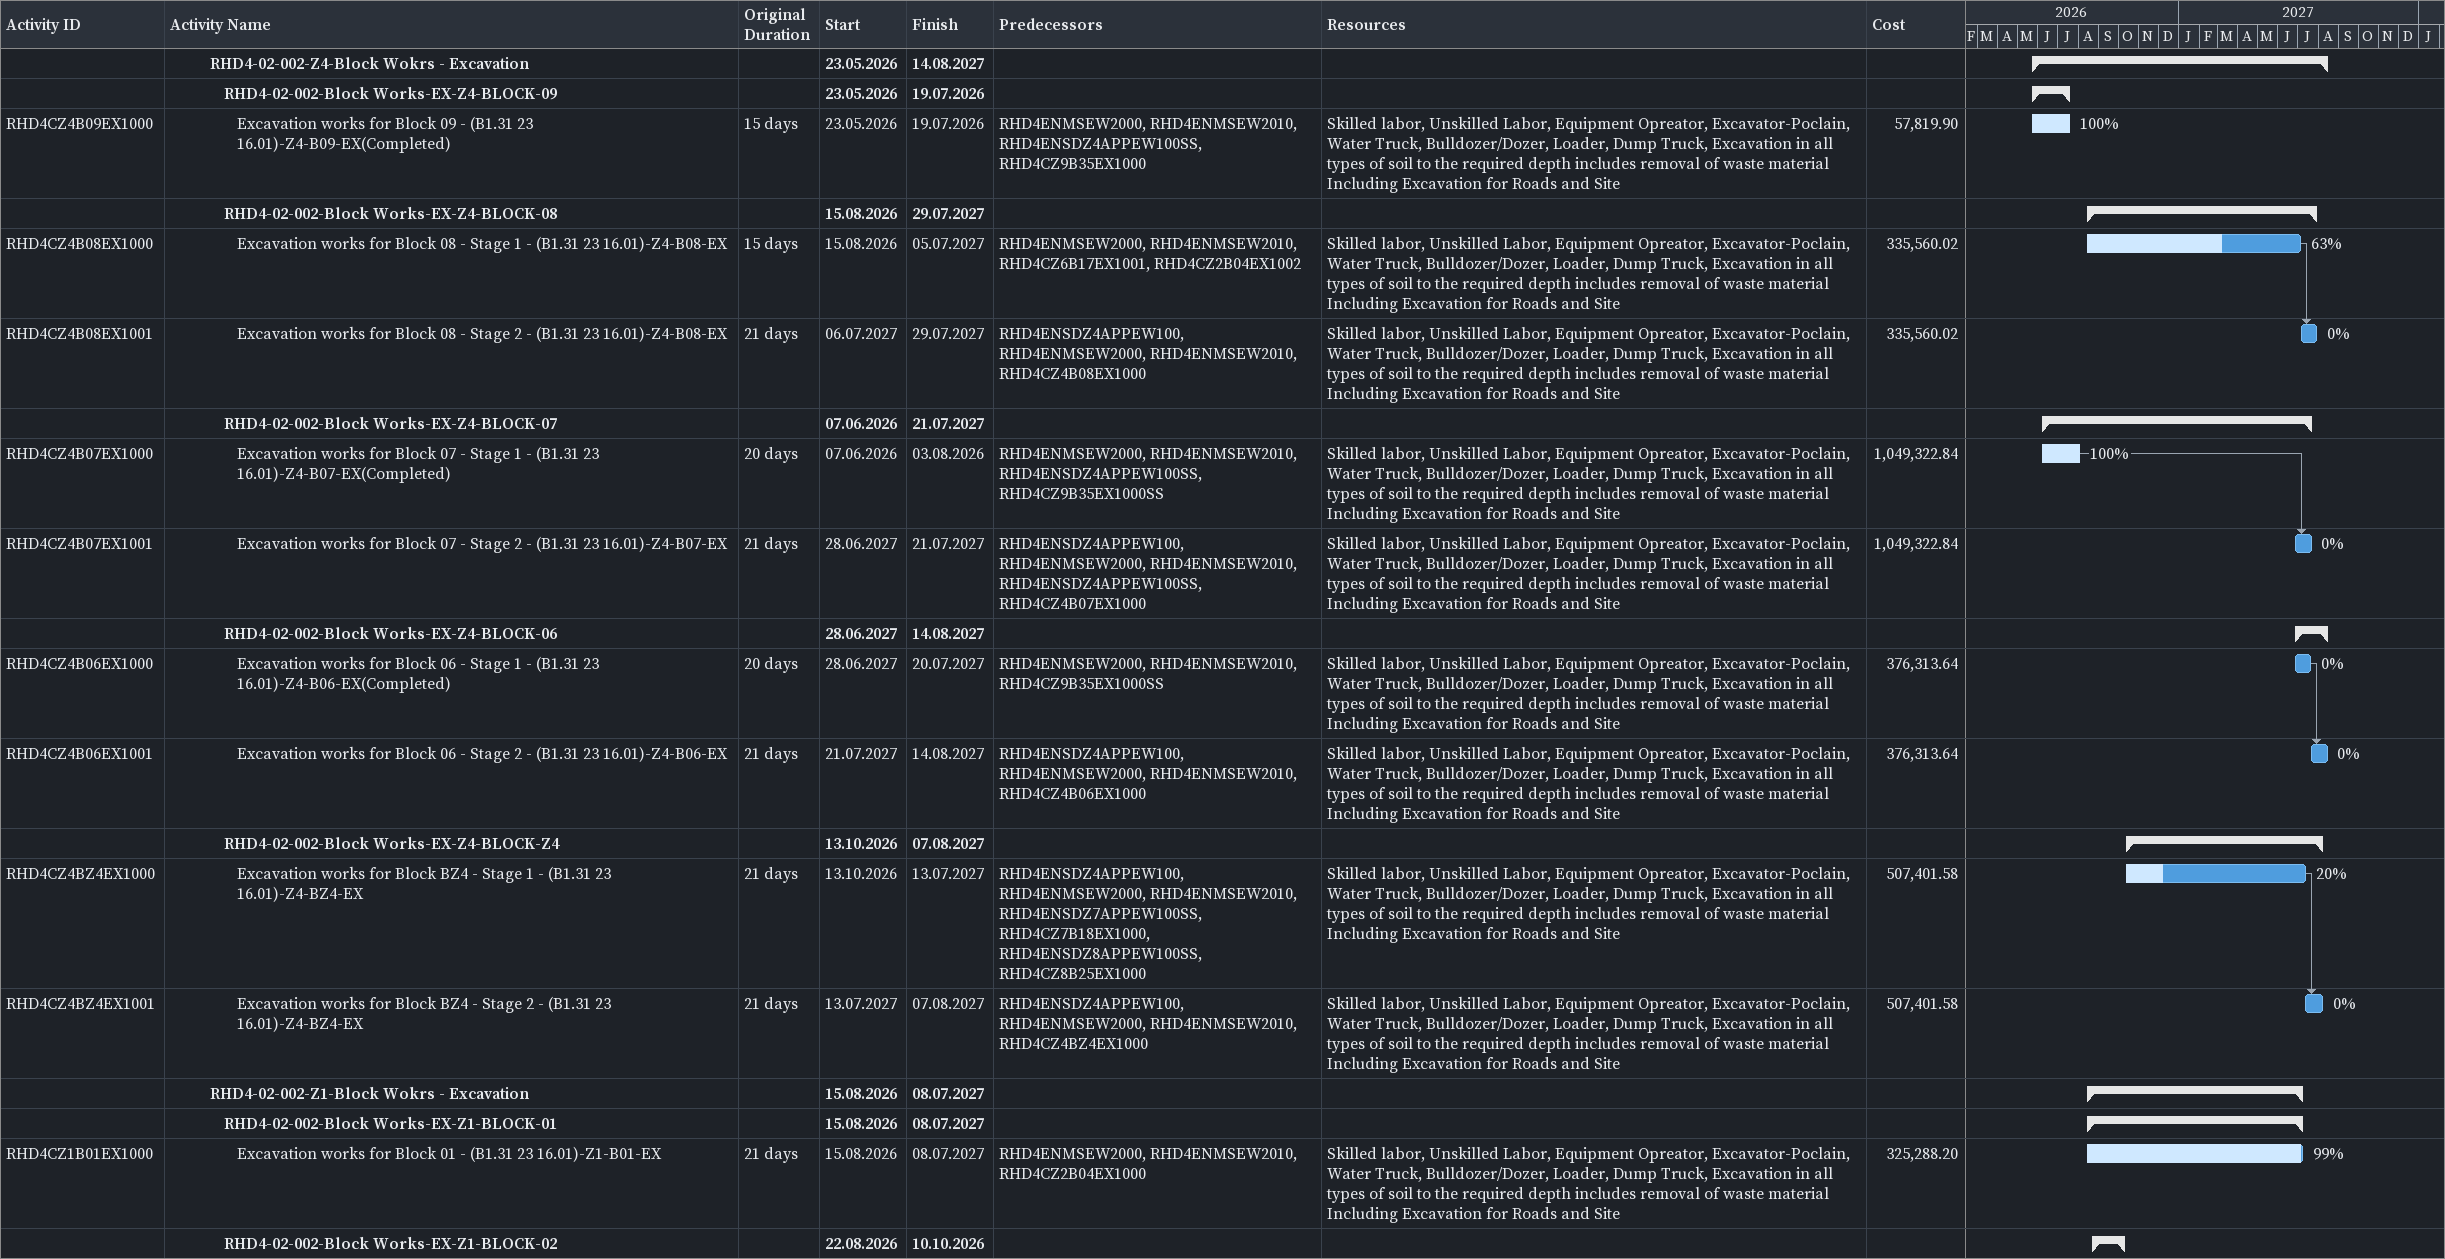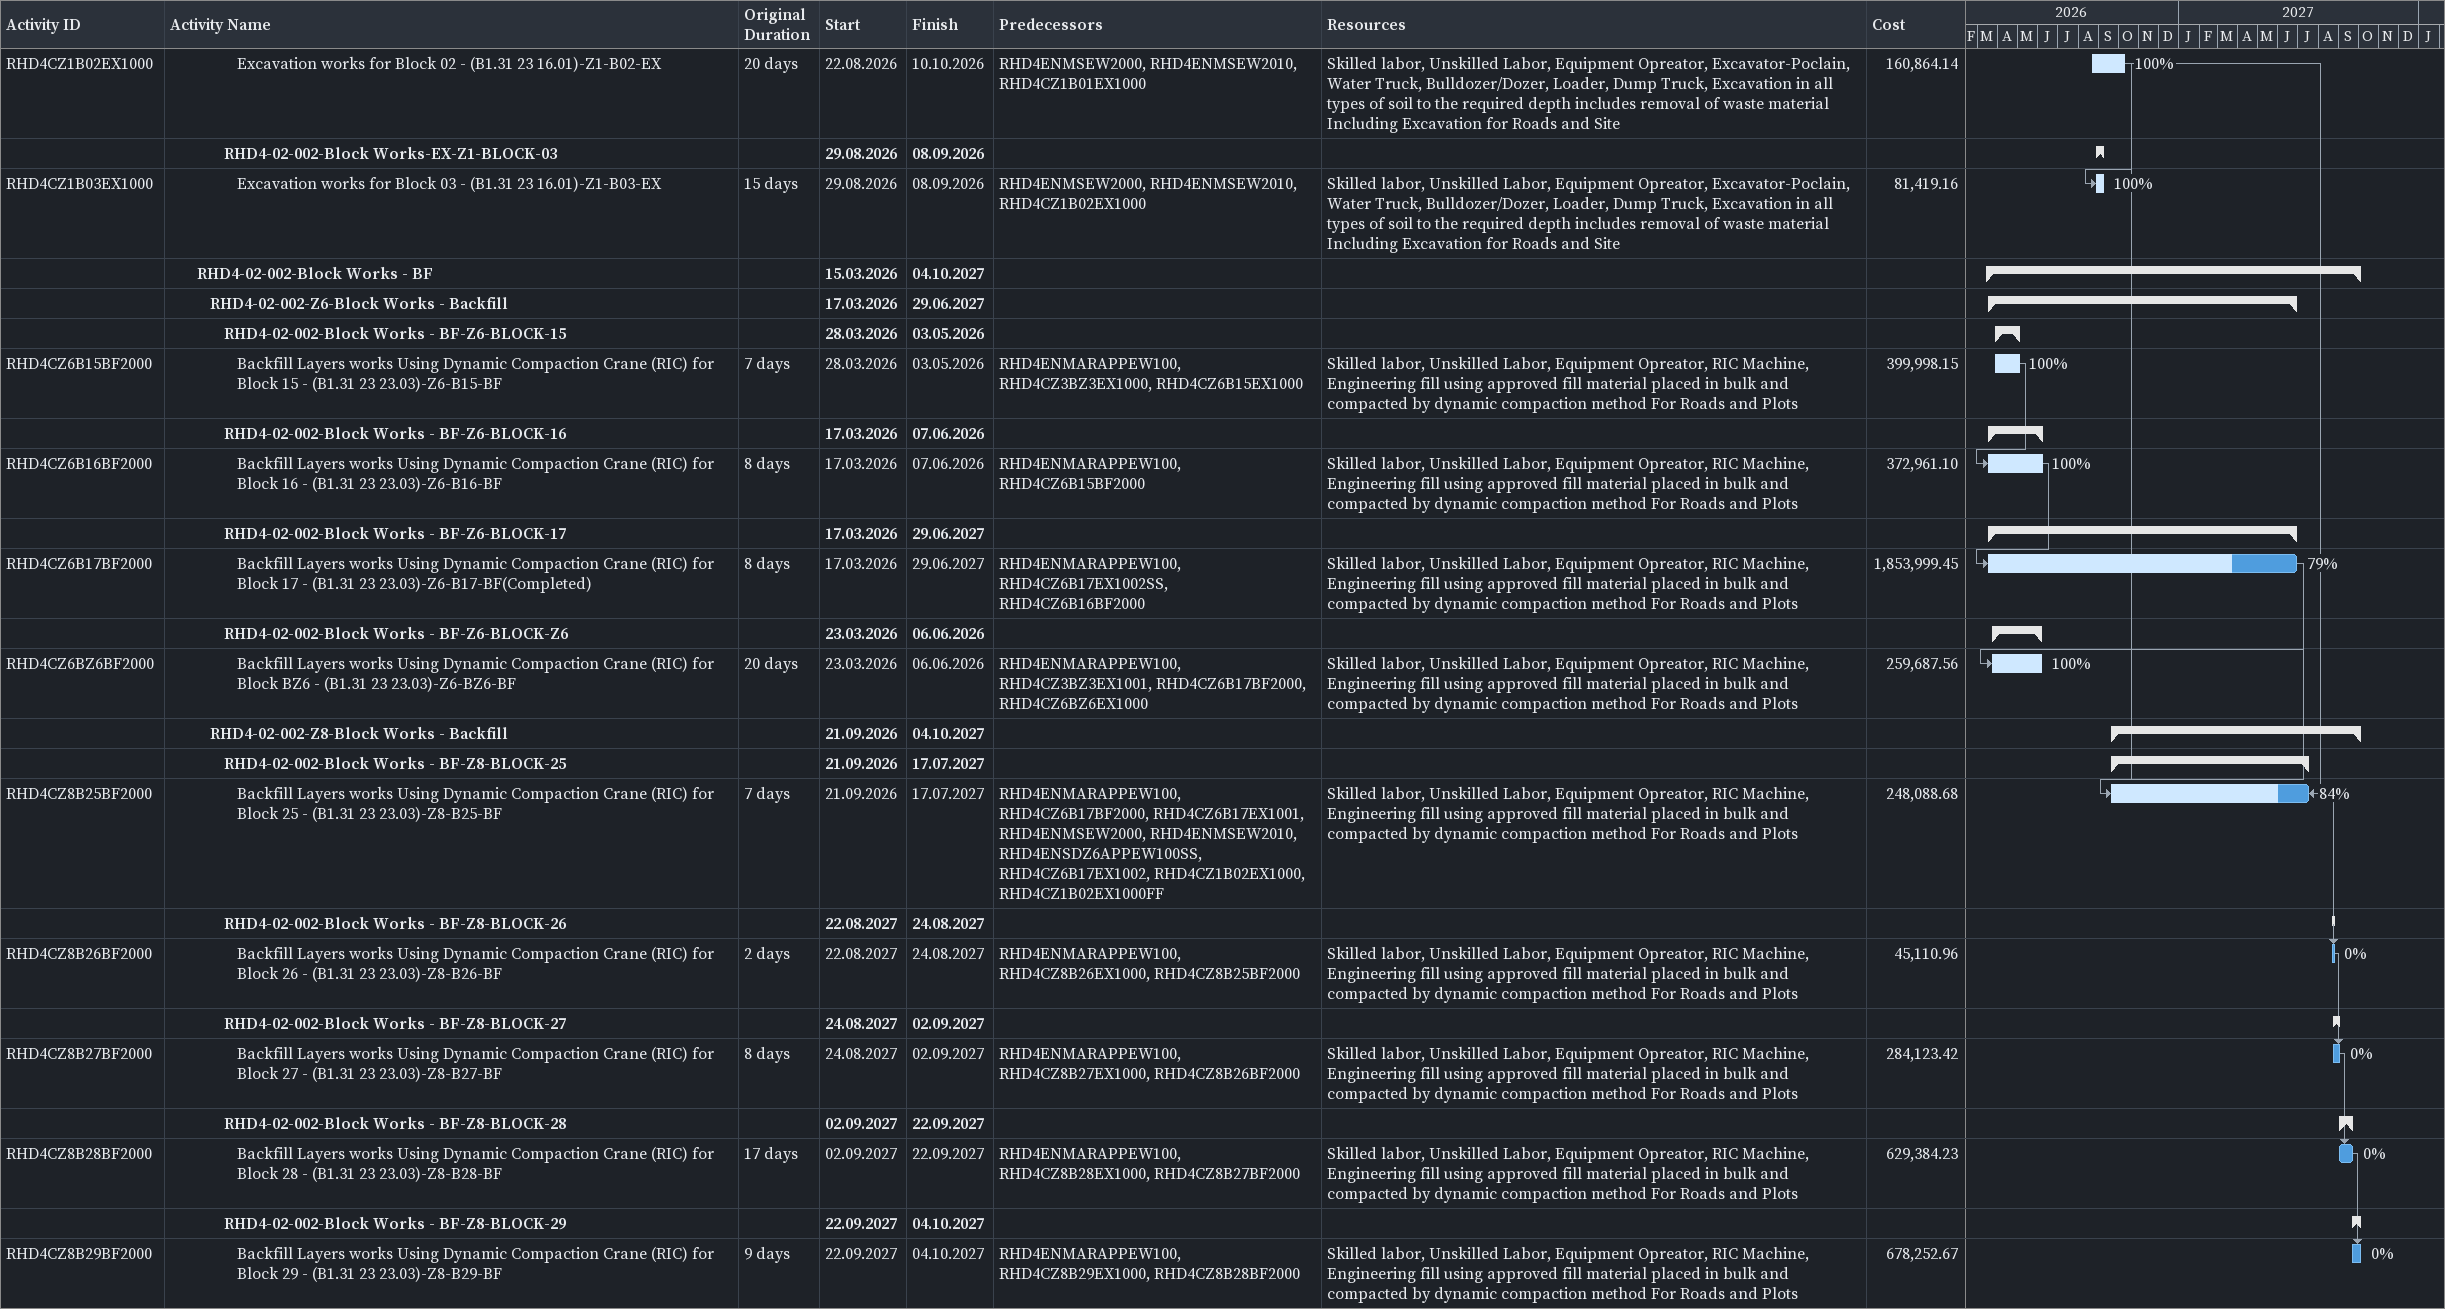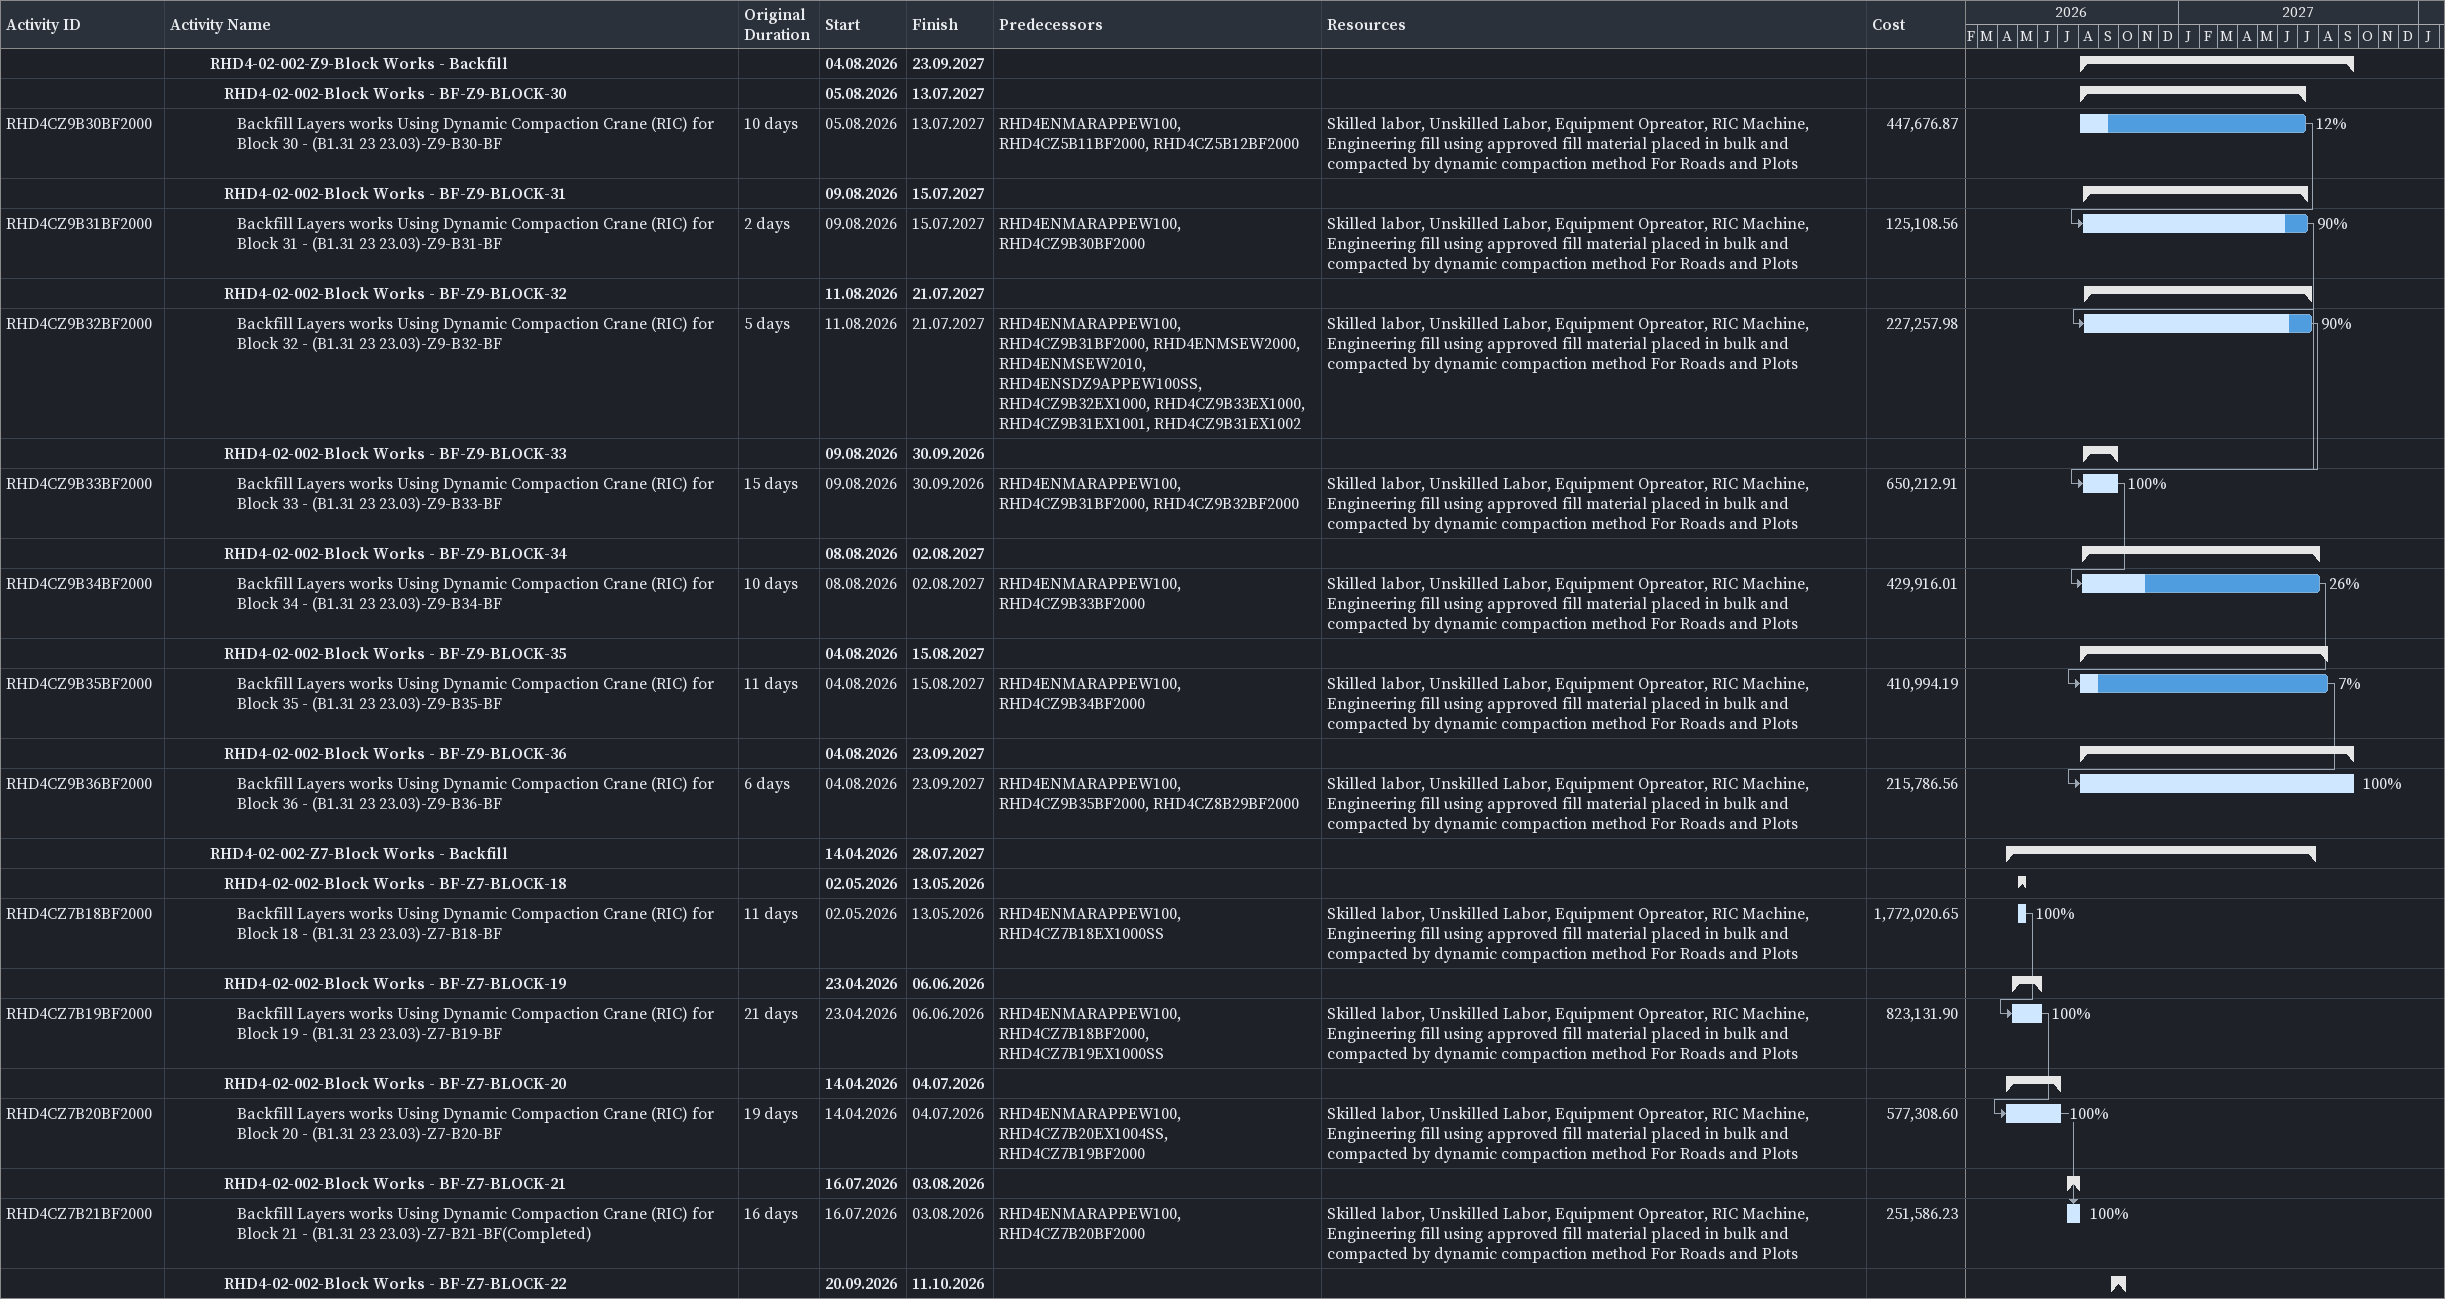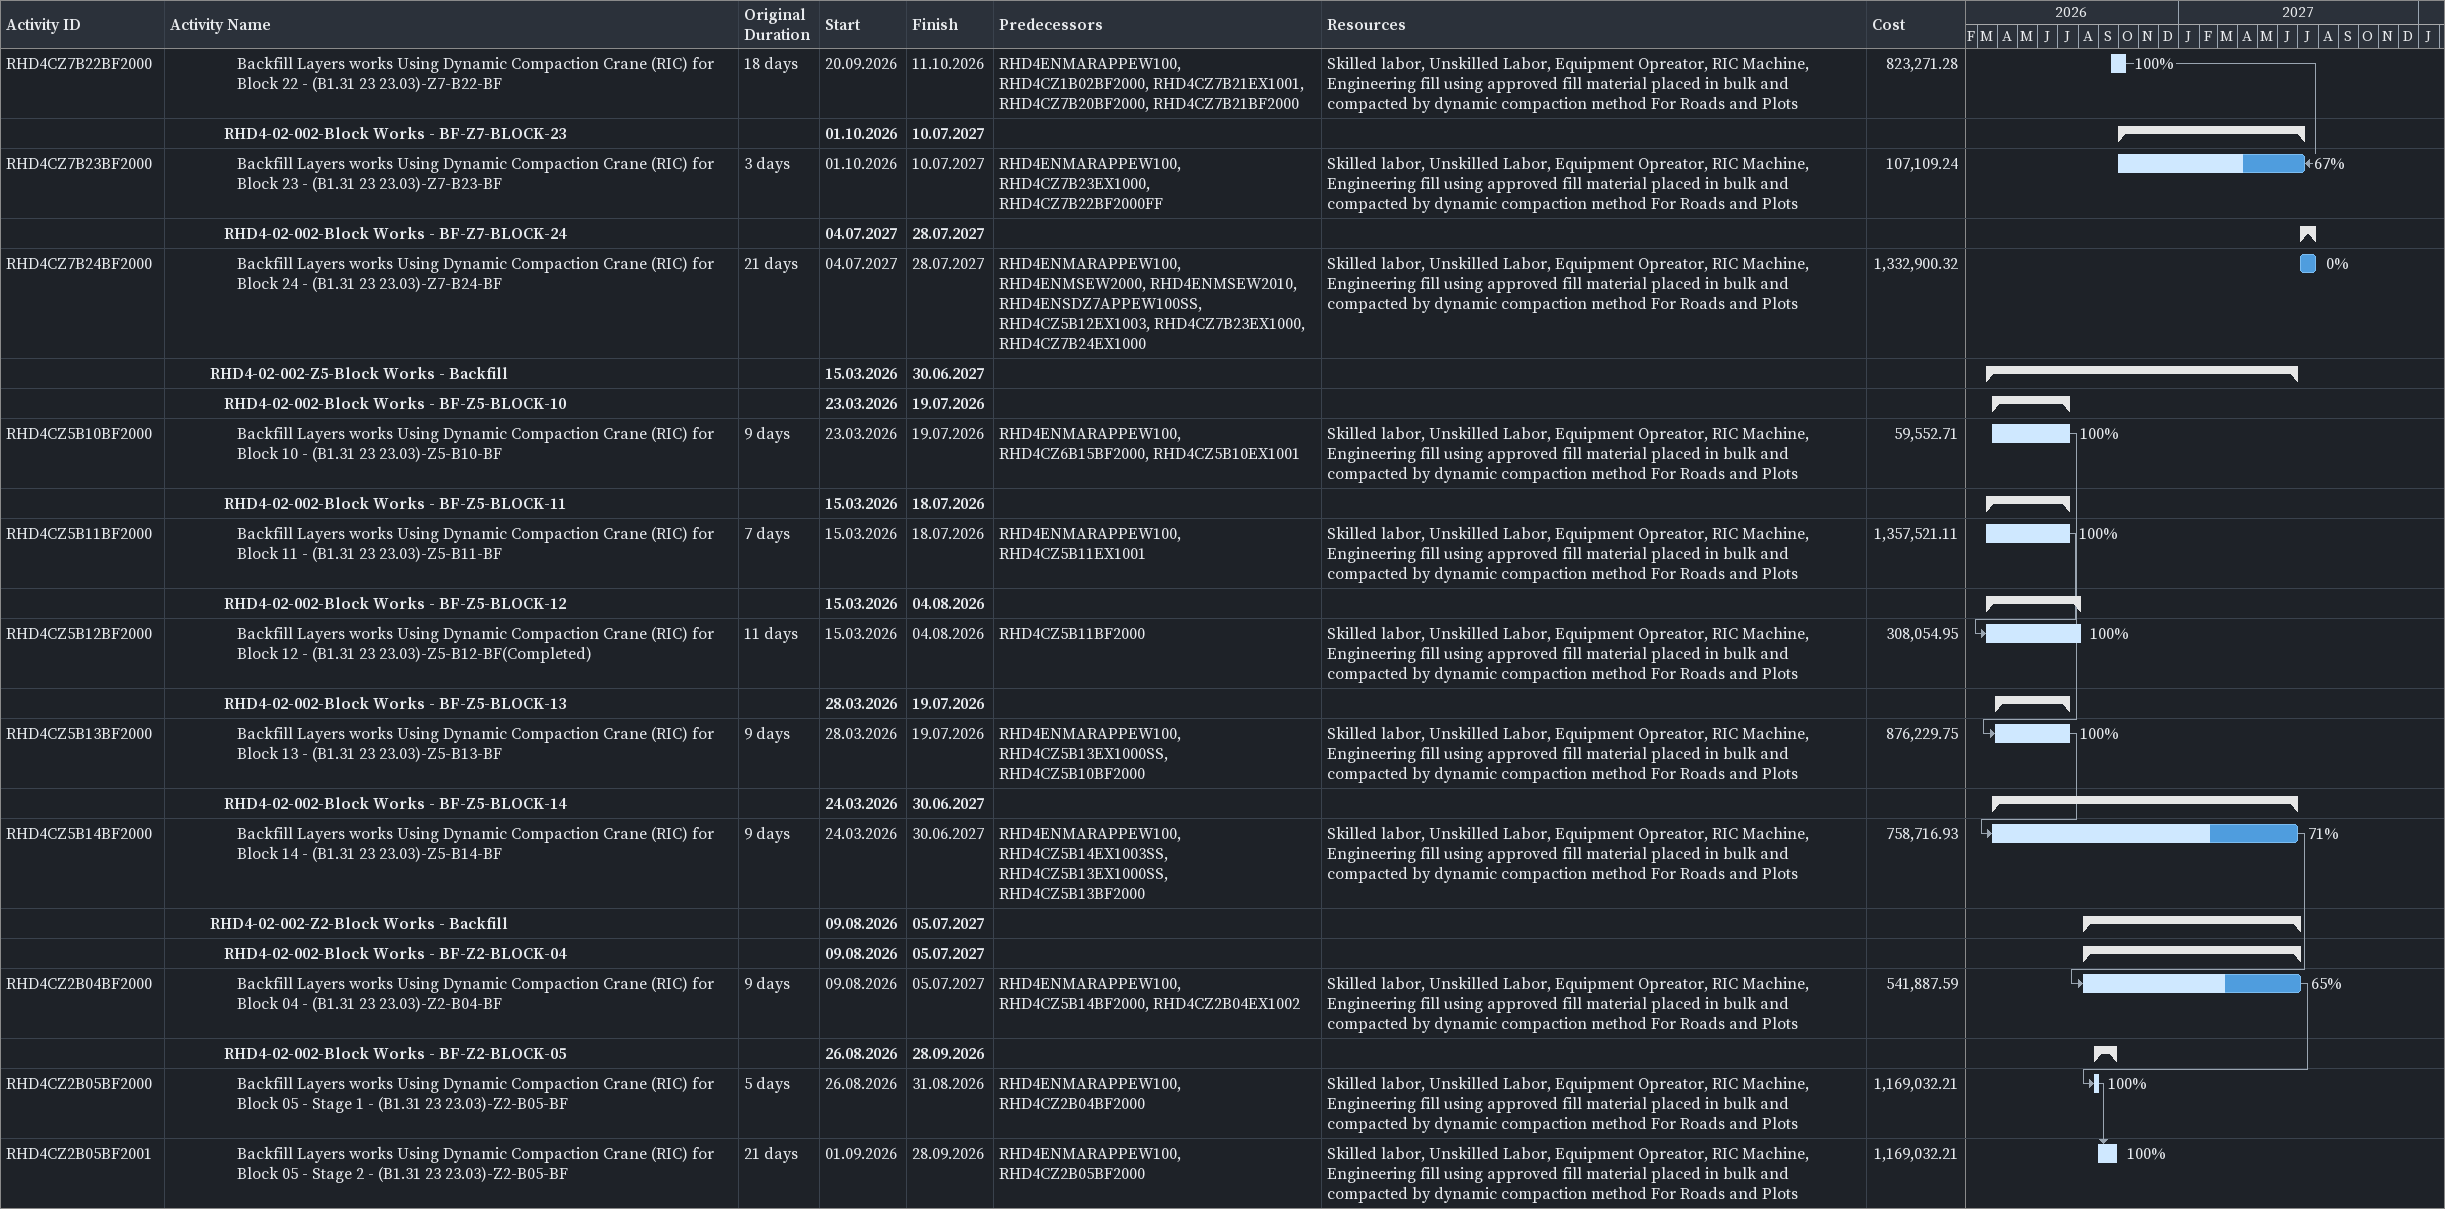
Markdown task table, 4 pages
| ID | Level | Task | Original duration | Start | Finish | Predecessors | Resources | % complete | Cost |
|---|---|---|---|---|---|---|---|---|---|
|  | 4 | **RHD4-02-002-Z4-Block Wokrs - Excavation** |  | 2026-05-23 | 2027-08-14 |  |  |  |  |
|  | 5 | **RHD4-02-002-Block Works-EX-Z4-BLOCK-09** |  | 2026-05-23 | 2026-07-19 |  |  |  |  |
| RHD4CZ4B09EX1000 | 6 | Excavation works for Block 09 - (B1.31 23 16.01)-Z4-B09-EX(Completed) | 15d | 2026-05-23 | 2026-07-19 | RHD4ENMSEW2000, RHD4ENMSEW2010, RHD4ENSDZ4APPEW100SS, RHD4CZ9B35EX1000 | Skilled labor, Unskilled Labor, Equipment Opreator, Excavator-Poclain, Water Truck, Bulldozer/Dozer, Loader, Dump Truck, Excavation in all types of soil to the required depth includes removal of waste material Including Excavation for Roads and Site | 100 | 57819.90 |
|  | 5 | **RHD4-02-002-Block Works-EX-Z4-BLOCK-08** |  | 2026-08-15 | 2027-07-29 |  |  |  |  |
| RHD4CZ4B08EX1000 | 6 | Excavation works for Block 08 - Stage 1 - (B1.31 23 16.01)-Z4-B08-EX | 15d | 2026-08-15 | 2027-07-05 | RHD4ENMSEW2000, RHD4ENMSEW2010, RHD4CZ6B17EX1001, RHD4CZ2B04EX1002 | Skilled labor, Unskilled Labor, Equipment Opreator, Excavator-Poclain, Water Truck, Bulldozer/Dozer, Loader, Dump Truck, Excavation in all types of soil to the required depth includes removal of waste material Including Excavation for Roads and Site | 63 | 335560.02 |
| RHD4CZ4B08EX1001 | 6 | Excavation works for Block 08 - Stage 2 - (B1.31 23 16.01)-Z4-B08-EX | 21d | 2027-07-06 | 2027-07-29 | RHD4ENSDZ4APPEW100, RHD4ENMSEW2000, RHD4ENMSEW2010, RHD4CZ4B08EX1000 | Skilled labor, Unskilled Labor, Equipment Opreator, Excavator-Poclain, Water Truck, Bulldozer/Dozer, Loader, Dump Truck, Excavation in all types of soil to the required depth includes removal of waste material Including Excavation for Roads and Site | 0 | 335560.02 |
|  | 5 | **RHD4-02-002-Block Works-EX-Z4-BLOCK-07** |  | 2026-06-07 | 2027-07-21 |  |  |  |  |
| RHD4CZ4B07EX1000 | 6 | Excavation works for Block 07 - Stage 1 - (B1.31 23 16.01)-Z4-B07-EX(Completed) | 20d | 2026-06-07 | 2026-08-03 | RHD4ENMSEW2000, RHD4ENMSEW2010, RHD4ENSDZ4APPEW100SS, RHD4CZ9B35EX1000SS | Skilled labor, Unskilled Labor, Equipment Opreator, Excavator-Poclain, Water Truck, Bulldozer/Dozer, Loader, Dump Truck, Excavation in all types of soil to the required depth includes removal of waste material Including Excavation for Roads and Site | 100 | 1049322.84 |
| RHD4CZ4B07EX1001 | 6 | Excavation works for Block 07 - Stage 2 - (B1.31 23 16.01)-Z4-B07-EX | 21d | 2027-06-28 | 2027-07-21 | RHD4ENSDZ4APPEW100, RHD4ENMSEW2000, RHD4ENMSEW2010, RHD4ENSDZ4APPEW100SS, RHD4CZ4B07EX1000 | Skilled labor, Unskilled Labor, Equipment Opreator, Excavator-Poclain, Water Truck, Bulldozer/Dozer, Loader, Dump Truck, Excavation in all types of soil to the required depth includes removal of waste material Including Excavation for Roads and Site | 0 | 1049322.84 |
|  | 5 | **RHD4-02-002-Block Works-EX-Z4-BLOCK-06** |  | 2027-06-28 | 2027-08-14 |  |  |  |  |
| RHD4CZ4B06EX1000 | 6 | Excavation works for Block 06 - Stage 1 - (B1.31 23 16.01)-Z4-B06-EX(Completed) | 20d | 2027-06-28 | 2027-07-20 | RHD4ENMSEW2000, RHD4ENMSEW2010, RHD4CZ9B35EX1000SS | Skilled labor, Unskilled Labor, Equipment Opreator, Excavator-Poclain, Water Truck, Bulldozer/Dozer, Loader, Dump Truck, Excavation in all types of soil to the required depth includes removal of waste material Including Excavation for Roads and Site | 0 | 376313.64 |
| RHD4CZ4B06EX1001 | 6 | Excavation works for Block 06 - Stage 2 - (B1.31 23 16.01)-Z4-B06-EX | 21d | 2027-07-21 | 2027-08-14 | RHD4ENSDZ4APPEW100, RHD4ENMSEW2000, RHD4ENMSEW2010, RHD4CZ4B06EX1000 | Skilled labor, Unskilled Labor, Equipment Opreator, Excavator-Poclain, Water Truck, Bulldozer/Dozer, Loader, Dump Truck, Excavation in all types of soil to the required depth includes removal of waste material Including Excavation for Roads and Site | 0 | 376313.64 |
|  | 5 | **RHD4-02-002-Block Works-EX-Z4-BLOCK-Z4** |  | 2026-10-13 | 2027-08-07 |  |  |  |  |
| RHD4CZ4BZ4EX1000 | 6 | Excavation works for Block BZ4 - Stage 1 - (B1.31 23 16.01)-Z4-BZ4-EX | 21d | 2026-10-13 | 2027-07-13 | RHD4ENSDZ4APPEW100, RHD4ENMSEW2000, RHD4ENMSEW2010, RHD4ENSDZ7APPEW100SS, RHD4CZ7B18EX1000, RHD4ENSDZ8APPEW100SS, RHD4CZ8B25EX1000 | Skilled labor, Unskilled Labor, Equipment Opreator, Excavator-Poclain, Water Truck, Bulldozer/Dozer, Loader, Dump Truck, Excavation in all types of soil to the required depth includes removal of waste material Including Excavation for Roads and Site | 20 | 507401.58 |
| RHD4CZ4BZ4EX1001 | 6 | Excavation works for Block BZ4 - Stage 2 - (B1.31 23 16.01)-Z4-BZ4-EX | 21d | 2027-07-13 | 2027-08-07 | RHD4ENSDZ4APPEW100, RHD4ENMSEW2000, RHD4ENMSEW2010, RHD4CZ4BZ4EX1000 | Skilled labor, Unskilled Labor, Equipment Opreator, Excavator-Poclain, Water Truck, Bulldozer/Dozer, Loader, Dump Truck, Excavation in all types of soil to the required depth includes removal of waste material Including Excavation for Roads and Site | 0 | 507401.58 |
|  | 4 | **RHD4-02-002-Z1-Block Wokrs - Excavation** |  | 2026-08-15 | 2027-07-08 |  |  |  |  |
|  | 5 | **RHD4-02-002-Block Works-EX-Z1-BLOCK-01** |  | 2026-08-15 | 2027-07-08 |  |  |  |  |
| RHD4CZ1B01EX1000 | 6 | Excavation works for Block 01 - (B1.31 23 16.01)-Z1-B01-EX | 21d | 2026-08-15 | 2027-07-08 | RHD4ENMSEW2000, RHD4ENMSEW2010, RHD4CZ2B04EX1000 | Skilled labor, Unskilled Labor, Equipment Opreator, Excavator-Poclain, Water Truck, Bulldozer/Dozer, Loader, Dump Truck, Excavation in all types of soil to the required depth includes removal of waste material Including Excavation for Roads and Site | 99 | 325288.20 |
|  | 5 | **RHD4-02-002-Block Works-EX-Z1-BLOCK-02** |  | 2026-08-22 | 2026-10-10 |  |  |  |  |
| RHD4CZ1B02EX1000 | 6 | Excavation works for Block 02 - (B1.31 23 16.01)-Z1-B02-EX | 20d | 2026-08-22 | 2026-10-10 | RHD4ENMSEW2000, RHD4ENMSEW2010, RHD4CZ1B01EX1000 | Skilled labor, Unskilled Labor, Equipment Opreator, Excavator-Poclain, Water Truck, Bulldozer/Dozer, Loader, Dump Truck, Excavation in all types of soil to the required depth includes removal of waste material Including Excavation for Roads and Site | 100 | 160864.14 |
|  | 5 | **RHD4-02-002-Block Works-EX-Z1-BLOCK-03** |  | 2026-08-29 | 2026-09-08 |  |  |  |  |
| RHD4CZ1B03EX1000 | 6 | Excavation works for Block 03 - (B1.31 23 16.01)-Z1-B03-EX | 15d | 2026-08-29 | 2026-09-08 | RHD4ENMSEW2000, RHD4ENMSEW2010, RHD4CZ1B02EX1000 | Skilled labor, Unskilled Labor, Equipment Opreator, Excavator-Poclain, Water Truck, Bulldozer/Dozer, Loader, Dump Truck, Excavation in all types of soil to the required depth includes removal of waste material Including Excavation for Roads and Site | 100 | 81419.16 |
|  | 3 | **RHD4-02-002-Block Works - BF** |  | 2026-03-15 | 2027-10-04 |  |  |  |  |
|  | 4 | **RHD4-02-002-Z6-Block Works - Backfill** |  | 2026-03-17 | 2027-06-29 |  |  |  |  |
|  | 5 | **RHD4-02-002-Block Works - BF-Z6-BLOCK-15** |  | 2026-03-28 | 2026-05-03 |  |  |  |  |
| RHD4CZ6B15BF2000 | 6 | Backfill Layers works Using Dynamic Compaction Crane (RIC) for Block 15 - (B1.31 23 23.03)-Z6-B15-BF | 7d | 2026-03-28 | 2026-05-03 | RHD4ENMARAPPEW100, RHD4CZ3BZ3EX1000, RHD4CZ6B15EX1000 | Skilled labor, Unskilled Labor, Equipment Opreator, RIC Machine, Engineering fill using approved fill material placed in bulk and compacted by dynamic compaction method For Roads and Plots | 100 | 399998.15 |
|  | 5 | **RHD4-02-002-Block Works - BF-Z6-BLOCK-16** |  | 2026-03-17 | 2026-06-07 |  |  |  |  |
| RHD4CZ6B16BF2000 | 6 | Backfill Layers works Using Dynamic Compaction Crane (RIC) for Block 16 - (B1.31 23 23.03)-Z6-B16-BF | 8d | 2026-03-17 | 2026-06-07 | RHD4ENMARAPPEW100, RHD4CZ6B15BF2000 | Skilled labor, Unskilled Labor, Equipment Opreator, RIC Machine, Engineering fill using approved fill material placed in bulk and compacted by dynamic compaction method For Roads and Plots | 100 | 372961.10 |
|  | 5 | **RHD4-02-002-Block Works - BF-Z6-BLOCK-17** |  | 2026-03-17 | 2027-06-29 |  |  |  |  |
| RHD4CZ6B17BF2000 | 6 | Backfill Layers works Using Dynamic Compaction Crane (RIC) for Block 17 - (B1.31 23 23.03)-Z6-B17-BF(Completed) | 8d | 2026-03-17 | 2027-06-29 | RHD4ENMARAPPEW100, RHD4CZ6B17EX1002SS, RHD4CZ6B16BF2000 | Skilled labor, Unskilled Labor, Equipment Opreator, RIC Machine, Engineering fill using approved fill material placed in bulk and compacted by dynamic compaction method For Roads and Plots | 79 | 1853999.45 |
|  | 5 | **RHD4-02-002-Block Works - BF-Z6-BLOCK-Z6** |  | 2026-03-23 | 2026-06-06 |  |  |  |  |
| RHD4CZ6BZ6BF2000 | 6 | Backfill Layers works Using Dynamic Compaction Crane (RIC) for Block BZ6 - (B1.31 23 23.03)-Z6-BZ6-BF | 20d | 2026-03-23 | 2026-06-06 | RHD4ENMARAPPEW100, RHD4CZ3BZ3EX1001, RHD4CZ6B17BF2000, RHD4CZ6BZ6EX1000 | Skilled labor, Unskilled Labor, Equipment Opreator, RIC Machine, Engineering fill using approved fill material placed in bulk and compacted by dynamic compaction method For Roads and Plots | 100 | 259687.56 |
|  | 4 | **RHD4-02-002-Z8-Block Works - Backfill** |  | 2026-09-21 | 2027-10-04 |  |  |  |  |
|  | 5 | **RHD4-02-002-Block Works - BF-Z8-BLOCK-25** |  | 2026-09-21 | 2027-07-17 |  |  |  |  |
| RHD4CZ8B25BF2000 | 6 | Backfill Layers works Using Dynamic Compaction Crane (RIC) for Block 25 - (B1.31 23 23.03)-Z8-B25-BF | 7d | 2026-09-21 | 2027-07-17 | RHD4ENMARAPPEW100, RHD4CZ6B17BF2000, RHD4CZ6B17EX1001, RHD4ENMSEW2000, RHD4ENMSEW2010, RHD4ENSDZ6APPEW100SS, RHD4CZ6B17EX1002, RHD4CZ1B02EX1000, RHD4CZ1B02EX1000FF | Skilled labor, Unskilled Labor, Equipment Opreator, RIC Machine, Engineering fill using approved fill material placed in bulk and compacted by dynamic compaction method For Roads and Plots | 84 | 248088.68 |
|  | 5 | **RHD4-02-002-Block Works - BF-Z8-BLOCK-26** |  | 2027-08-22 | 2027-08-24 |  |  |  |  |
| RHD4CZ8B26BF2000 | 6 | Backfill Layers works Using Dynamic Compaction Crane (RIC) for Block 26 - (B1.31 23 23.03)-Z8-B26-BF | 2d | 2027-08-22 | 2027-08-24 | RHD4ENMARAPPEW100, RHD4CZ8B26EX1000, RHD4CZ8B25BF2000 | Skilled labor, Unskilled Labor, Equipment Opreator, RIC Machine, Engineering fill using approved fill material placed in bulk and compacted by dynamic compaction method For Roads and Plots | 0 | 45110.96 |
|  | 5 | **RHD4-02-002-Block Works - BF-Z8-BLOCK-27** |  | 2027-08-24 | 2027-09-02 |  |  |  |  |
| RHD4CZ8B27BF2000 | 6 | Backfill Layers works Using Dynamic Compaction Crane (RIC) for Block 27 - (B1.31 23 23.03)-Z8-B27-BF | 8d | 2027-08-24 | 2027-09-02 | RHD4ENMARAPPEW100, RHD4CZ8B27EX1000, RHD4CZ8B26BF2000 | Skilled labor, Unskilled Labor, Equipment Opreator, RIC Machine, Engineering fill using approved fill material placed in bulk and compacted by dynamic compaction method For Roads and Plots | 0 | 284123.42 |
|  | 5 | **RHD4-02-002-Block Works - BF-Z8-BLOCK-28** |  | 2027-09-02 | 2027-09-22 |  |  |  |  |
| RHD4CZ8B28BF2000 | 6 | Backfill Layers works Using Dynamic Compaction Crane (RIC) for Block 28 - (B1.31 23 23.03)-Z8-B28-BF | 17d | 2027-09-02 | 2027-09-22 | RHD4ENMARAPPEW100, RHD4CZ8B28EX1000, RHD4CZ8B27BF2000 | Skilled labor, Unskilled Labor, Equipment Opreator, RIC Machine, Engineering fill using approved fill material placed in bulk and compacted by dynamic compaction method For Roads and Plots | 0 | 629384.23 |
|  | 5 | **RHD4-02-002-Block Works - BF-Z8-BLOCK-29** |  | 2027-09-22 | 2027-10-04 |  |  |  |  |
| RHD4CZ8B29BF2000 | 6 | Backfill Layers works Using Dynamic Compaction Crane (RIC) for Block 29 - (B1.31 23 23.03)-Z8-B29-BF | 9d | 2027-09-22 | 2027-10-04 | RHD4ENMARAPPEW100, RHD4CZ8B29EX1000, RHD4CZ8B28BF2000 | Skilled labor, Unskilled Labor, Equipment Opreator, RIC Machine, Engineering fill using approved fill material placed in bulk and compacted by dynamic compaction method For Roads and Plots | 0 | 678252.67 |
|  | 4 | **RHD4-02-002-Z9-Block Works - Backfill** |  | 2026-08-04 | 2027-09-23 |  |  |  |  |
|  | 5 | **RHD4-02-002-Block Works - BF-Z9-BLOCK-30** |  | 2026-08-05 | 2027-07-13 |  |  |  |  |
| RHD4CZ9B30BF2000 | 6 | Backfill Layers works Using Dynamic Compaction Crane (RIC) for Block 30 - (B1.31 23 23.03)-Z9-B30-BF | 10d | 2026-08-05 | 2027-07-13 | RHD4ENMARAPPEW100, RHD4CZ5B11BF2000, RHD4CZ5B12BF2000 | Skilled labor, Unskilled Labor, Equipment Opreator, RIC Machine, Engineering fill using approved fill material placed in bulk and compacted by dynamic compaction method For Roads and Plots | 12 | 447676.87 |
|  | 5 | **RHD4-02-002-Block Works - BF-Z9-BLOCK-31** |  | 2026-08-09 | 2027-07-15 |  |  |  |  |
| RHD4CZ9B31BF2000 | 6 | Backfill Layers works Using Dynamic Compaction Crane (RIC) for Block 31 - (B1.31 23 23.03)-Z9-B31-BF | 2d | 2026-08-09 | 2027-07-15 | RHD4ENMARAPPEW100, RHD4CZ9B30BF2000 | Skilled labor, Unskilled Labor, Equipment Opreator, RIC Machine, Engineering fill using approved fill material placed in bulk and compacted by dynamic compaction method For Roads and Plots | 90 | 125108.56 |
|  | 5 | **RHD4-02-002-Block Works - BF-Z9-BLOCK-32** |  | 2026-08-11 | 2027-07-21 |  |  |  |  |
| RHD4CZ9B32BF2000 | 6 | Backfill Layers works Using Dynamic Compaction Crane (RIC) for Block 32 - (B1.31 23 23.03)-Z9-B32-BF | 5d | 2026-08-11 | 2027-07-21 | RHD4ENMARAPPEW100, RHD4CZ9B31BF2000, RHD4ENMSEW2000, RHD4ENMSEW2010, RHD4ENSDZ9APPEW100SS, RHD4CZ9B32EX1000, RHD4CZ9B33EX1000, RHD4CZ9B31EX1001, RHD4CZ9B31EX1002 | Skilled labor, Unskilled Labor, Equipment Opreator, RIC Machine, Engineering fill using approved fill material placed in bulk and compacted by dynamic compaction method For Roads and Plots | 90 | 227257.98 |
|  | 5 | **RHD4-02-002-Block Works - BF-Z9-BLOCK-33** |  | 2026-08-09 | 2026-09-30 |  |  |  |  |
| RHD4CZ9B33BF2000 | 6 | Backfill Layers works Using Dynamic Compaction Crane (RIC) for Block 33 - (B1.31 23 23.03)-Z9-B33-BF | 15d | 2026-08-09 | 2026-09-30 | RHD4ENMARAPPEW100, RHD4CZ9B31BF2000, RHD4CZ9B32BF2000 | Skilled labor, Unskilled Labor, Equipment Opreator, RIC Machine, Engineering fill using approved fill material placed in bulk and compacted by dynamic compaction method For Roads and Plots | 100 | 650212.91 |
|  | 5 | **RHD4-02-002-Block Works - BF-Z9-BLOCK-34** |  | 2026-08-08 | 2027-08-02 |  |  |  |  |
| RHD4CZ9B34BF2000 | 6 | Backfill Layers works Using Dynamic Compaction Crane (RIC) for Block 34 - (B1.31 23 23.03)-Z9-B34-BF | 10d | 2026-08-08 | 2027-08-02 | RHD4ENMARAPPEW100, RHD4CZ9B33BF2000 | Skilled labor, Unskilled Labor, Equipment Opreator, RIC Machine, Engineering fill using approved fill material placed in bulk and compacted by dynamic compaction method For Roads and Plots | 26 | 429916.01 |
|  | 5 | **RHD4-02-002-Block Works - BF-Z9-BLOCK-35** |  | 2026-08-04 | 2027-08-15 |  |  |  |  |
| RHD4CZ9B35BF2000 | 6 | Backfill Layers works Using Dynamic Compaction Crane (RIC) for Block 35 - (B1.31 23 23.03)-Z9-B35-BF | 11d | 2026-08-04 | 2027-08-15 | RHD4ENMARAPPEW100, RHD4CZ9B34BF2000 | Skilled labor, Unskilled Labor, Equipment Opreator, RIC Machine, Engineering fill using approved fill material placed in bulk and compacted by dynamic compaction method For Roads and Plots | 7 | 410994.19 |
|  | 5 | **RHD4-02-002-Block Works - BF-Z9-BLOCK-36** |  | 2026-08-04 | 2027-09-23 |  |  |  |  |
| RHD4CZ9B36BF2000 | 6 | Backfill Layers works Using Dynamic Compaction Crane (RIC) for Block 36 - (B1.31 23 23.03)-Z9-B36-BF | 6d | 2026-08-04 | 2027-09-23 | RHD4ENMARAPPEW100, RHD4CZ9B35BF2000, RHD4CZ8B29BF2000 | Skilled labor, Unskilled Labor, Equipment Opreator, RIC Machine, Engineering fill using approved fill material placed in bulk and compacted by dynamic compaction method For Roads and Plots | 100 | 215786.56 |
|  | 4 | **RHD4-02-002-Z7-Block Works - Backfill** |  | 2026-04-14 | 2027-07-28 |  |  |  |  |
|  | 5 | **RHD4-02-002-Block Works - BF-Z7-BLOCK-18** |  | 2026-05-02 | 2026-05-13 |  |  |  |  |
| RHD4CZ7B18BF2000 | 6 | Backfill Layers works Using Dynamic Compaction Crane (RIC) for Block 18 - (B1.31 23 23.03)-Z7-B18-BF | 11d | 2026-05-02 | 2026-05-13 | RHD4ENMARAPPEW100, RHD4CZ7B18EX1000SS | Skilled labor, Unskilled Labor, Equipment Opreator, RIC Machine, Engineering fill using approved fill material placed in bulk and compacted by dynamic compaction method For Roads and Plots | 100 | 1772020.65 |
|  | 5 | **RHD4-02-002-Block Works - BF-Z7-BLOCK-19** |  | 2026-04-23 | 2026-06-06 |  |  |  |  |
| RHD4CZ7B19BF2000 | 6 | Backfill Layers works Using Dynamic Compaction Crane (RIC) for Block 19 - (B1.31 23 23.03)-Z7-B19-BF | 21d | 2026-04-23 | 2026-06-06 | RHD4ENMARAPPEW100, RHD4CZ7B18BF2000, RHD4CZ7B19EX1000SS | Skilled labor, Unskilled Labor, Equipment Opreator, RIC Machine, Engineering fill using approved fill material placed in bulk and compacted by dynamic compaction method For Roads and Plots | 100 | 823131.90 |
|  | 5 | **RHD4-02-002-Block Works - BF-Z7-BLOCK-20** |  | 2026-04-14 | 2026-07-04 |  |  |  |  |
| RHD4CZ7B20BF2000 | 6 | Backfill Layers works Using Dynamic Compaction Crane (RIC) for Block 20 - (B1.31 23 23.03)-Z7-B20-BF | 19d | 2026-04-14 | 2026-07-04 | RHD4ENMARAPPEW100, RHD4CZ7B20EX1004SS, RHD4CZ7B19BF2000 | Skilled labor, Unskilled Labor, Equipment Opreator, RIC Machine, Engineering fill using approved fill material placed in bulk and compacted by dynamic compaction method For Roads and Plots | 100 | 577308.60 |
|  | 5 | **RHD4-02-002-Block Works - BF-Z7-BLOCK-21** |  | 2026-07-16 | 2026-08-03 |  |  |  |  |
| RHD4CZ7B21BF2000 | 6 | Backfill Layers works Using Dynamic Compaction Crane (RIC) for Block 21 - (B1.31 23 23.03)-Z7-B21-BF(Completed) | 16d | 2026-07-16 | 2026-08-03 | RHD4ENMARAPPEW100, RHD4CZ7B20BF2000 | Skilled labor, Unskilled Labor, Equipment Opreator, RIC Machine, Engineering fill using approved fill material placed in bulk and compacted by dynamic compaction method For Roads and Plots | 100 | 251586.23 |
|  | 5 | **RHD4-02-002-Block Works - BF-Z7-BLOCK-22** |  | 2026-09-20 | 2026-10-11 |  |  |  |  |
| RHD4CZ7B22BF2000 | 6 | Backfill Layers works Using Dynamic Compaction Crane (RIC) for Block 22 - (B1.31 23 23.03)-Z7-B22-BF | 18d | 2026-09-20 | 2026-10-11 | RHD4ENMARAPPEW100, RHD4CZ1B02BF2000, RHD4CZ7B21EX1001, RHD4CZ7B20BF2000, RHD4CZ7B21BF2000 | Skilled labor, Unskilled Labor, Equipment Opreator, RIC Machine, Engineering fill using approved fill material placed in bulk and compacted by dynamic compaction method For Roads and Plots | 100 | 823271.28 |
|  | 5 | **RHD4-02-002-Block Works - BF-Z7-BLOCK-23** |  | 2026-10-01 | 2027-07-10 |  |  |  |  |
| RHD4CZ7B23BF2000 | 6 | Backfill Layers works Using Dynamic Compaction Crane (RIC) for Block 23 - (B1.31 23 23.03)-Z7-B23-BF | 3d | 2026-10-01 | 2027-07-10 | RHD4ENMARAPPEW100, RHD4CZ7B23EX1000, RHD4CZ7B22BF2000FF | Skilled labor, Unskilled Labor, Equipment Opreator, RIC Machine, Engineering fill using approved fill material placed in bulk and compacted by dynamic compaction method For Roads and Plots | 67 | 107109.24 |
|  | 5 | **RHD4-02-002-Block Works - BF-Z7-BLOCK-24** |  | 2027-07-04 | 2027-07-28 |  |  |  |  |
| RHD4CZ7B24BF2000 | 6 | Backfill Layers works Using Dynamic Compaction Crane (RIC) for Block 24 - (B1.31 23 23.03)-Z7-B24-BF | 21d | 2027-07-04 | 2027-07-28 | RHD4ENMARAPPEW100, RHD4ENMSEW2000, RHD4ENMSEW2010, RHD4ENSDZ7APPEW100SS, RHD4CZ5B12EX1003, RHD4CZ7B23EX1000, RHD4CZ7B24EX1000 | Skilled labor, Unskilled Labor, Equipment Opreator, RIC Machine, Engineering fill using approved fill material placed in bulk and compacted by dynamic compaction method For Roads and Plots | 0 | 1332900.32 |
|  | 4 | **RHD4-02-002-Z5-Block Works - Backfill** |  | 2026-03-15 | 2027-06-30 |  |  |  |  |
|  | 5 | **RHD4-02-002-Block Works - BF-Z5-BLOCK-10** |  | 2026-03-23 | 2026-07-19 |  |  |  |  |
| RHD4CZ5B10BF2000 | 6 | Backfill Layers works Using Dynamic Compaction Crane (RIC) for Block 10 - (B1.31 23 23.03)-Z5-B10-BF | 9d | 2026-03-23 | 2026-07-19 | RHD4ENMARAPPEW100, RHD4CZ6B15BF2000, RHD4CZ5B10EX1001 | Skilled labor, Unskilled Labor, Equipment Opreator, RIC Machine, Engineering fill using approved fill material placed in bulk and compacted by dynamic compaction method For Roads and Plots | 100 | 59552.71 |
|  | 5 | **RHD4-02-002-Block Works - BF-Z5-BLOCK-11** |  | 2026-03-15 | 2026-07-18 |  |  |  |  |
| RHD4CZ5B11BF2000 | 6 | Backfill Layers works Using Dynamic Compaction Crane (RIC) for Block 11 - (B1.31 23 23.03)-Z5-B11-BF | 7d | 2026-03-15 | 2026-07-18 | RHD4ENMARAPPEW100, RHD4CZ5B11EX1001 | Skilled labor, Unskilled Labor, Equipment Opreator, RIC Machine, Engineering fill using approved fill material placed in bulk and compacted by dynamic compaction method For Roads and Plots | 100 | 1357521.11 |
|  | 5 | **RHD4-02-002-Block Works - BF-Z5-BLOCK-12** |  | 2026-03-15 | 2026-08-04 |  |  |  |  |
| RHD4CZ5B12BF2000 | 6 | Backfill Layers works Using Dynamic Compaction Crane (RIC) for Block 12 - (B1.31 23 23.03)-Z5-B12-BF(Completed) | 11d | 2026-03-15 | 2026-08-04 | RHD4CZ5B11BF2000 | Skilled labor, Unskilled Labor, Equipment Opreator, RIC Machine, Engineering fill using approved fill material placed in bulk and compacted by dynamic compaction method For Roads and Plots | 100 | 308054.95 |
|  | 5 | **RHD4-02-002-Block Works - BF-Z5-BLOCK-13** |  | 2026-03-28 | 2026-07-19 |  |  |  |  |
| RHD4CZ5B13BF2000 | 6 | Backfill Layers works Using Dynamic Compaction Crane (RIC) for Block 13 - (B1.31 23 23.03)-Z5-B13-BF | 9d | 2026-03-28 | 2026-07-19 | RHD4ENMARAPPEW100, RHD4CZ5B13EX1000SS, RHD4CZ5B10BF2000 | Skilled labor, Unskilled Labor, Equipment Opreator, RIC Machine, Engineering fill using approved fill material placed in bulk and compacted by dynamic compaction method For Roads and Plots | 100 | 876229.75 |
|  | 5 | **RHD4-02-002-Block Works - BF-Z5-BLOCK-14** |  | 2026-03-24 | 2027-06-30 |  |  |  |  |
| RHD4CZ5B14BF2000 | 6 | Backfill Layers works Using Dynamic Compaction Crane (RIC) for Block 14 - (B1.31 23 23.03)-Z5-B14-BF | 9d | 2026-03-24 | 2027-06-30 | RHD4ENMARAPPEW100, RHD4CZ5B14EX1003SS, RHD4CZ5B13EX1000SS, RHD4CZ5B13BF2000 | Skilled labor, Unskilled Labor, Equipment Opreator, RIC Machine, Engineering fill using approved fill material placed in bulk and compacted by dynamic compaction method For Roads and Plots | 71 | 758716.93 |
|  | 4 | **RHD4-02-002-Z2-Block Works - Backfill** |  | 2026-08-09 | 2027-07-05 |  |  |  |  |
|  | 5 | **RHD4-02-002-Block Works - BF-Z2-BLOCK-04** |  | 2026-08-09 | 2027-07-05 |  |  |  |  |
| RHD4CZ2B04BF2000 | 6 | Backfill Layers works Using Dynamic Compaction Crane (RIC) for Block 04 - (B1.31 23 23.03)-Z2-B04-BF | 9d | 2026-08-09 | 2027-07-05 | RHD4ENMARAPPEW100, RHD4CZ5B14BF2000, RHD4CZ2B04EX1002 | Skilled labor, Unskilled Labor, Equipment Opreator, RIC Machine, Engineering fill using approved fill material placed in bulk and compacted by dynamic compaction method For Roads and Plots | 65 | 541887.59 |
|  | 5 | **RHD4-02-002-Block Works - BF-Z2-BLOCK-05** |  | 2026-08-26 | 2026-09-28 |  |  |  |  |
| RHD4CZ2B05BF2000 | 6 | Backfill Layers works Using Dynamic Compaction Crane (RIC) for Block 05 - Stage 1 - (B1.31 23 23.03)-Z2-B05-BF | 5d | 2026-08-26 | 2026-08-31 | RHD4ENMARAPPEW100, RHD4CZ2B04BF2000 | Skilled labor, Unskilled Labor, Equipment Opreator, RIC Machine, Engineering fill using approved fill material placed in bulk and compacted by dynamic compaction method For Roads and Plots | 100 | 1169032.21 |
| RHD4CZ2B05BF2001 | 6 | Backfill Layers works Using Dynamic Compaction Crane (RIC) for Block 05 - Stage 2 - (B1.31 23 23.03)-Z2-B05-BF | 21d | 2026-09-01 | 2026-09-28 | RHD4ENMARAPPEW100, RHD4CZ2B05BF2000 | Skilled labor, Unskilled Labor, Equipment Opreator, RIC Machine, Engineering fill using approved fill material placed in bulk and compacted by dynamic compaction method For Roads and Plots | 100 | 1169032.21 |
